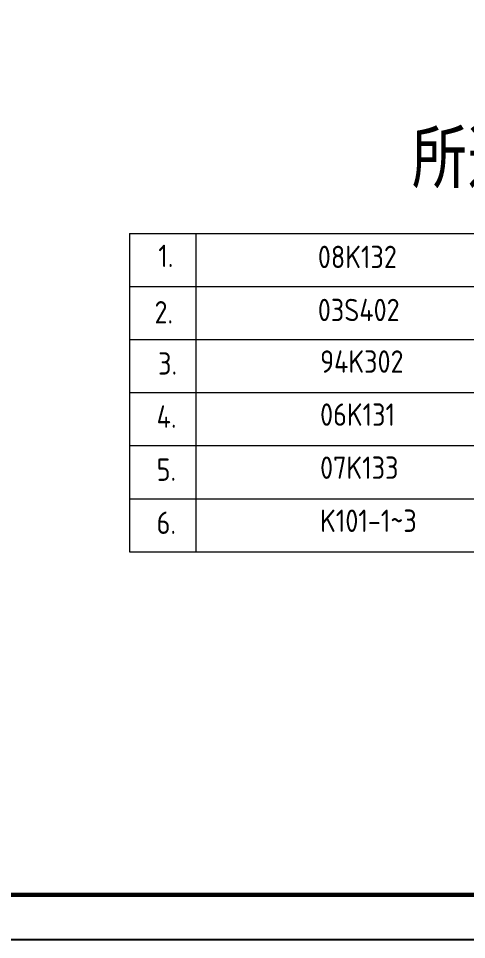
# Model space of a CAD drawing. Extents: x 5188914 to 7068445, y -542675 to 2032183.
# Drawn here: x 5223607 to 5233640, y -363337 to -342740 of the extents above; entities that cross this region are included whole.
import ezdxf

# ---------------------------------------------------------------- set-up
doc = ezdxf.new("R2010")
doc.units = 0
doc.header["$LTSCALE"] = 1000
doc.header["$MEASUREMENT"] = 0
doc.layers.add('PUB_TEXT', color=7, linetype='CONTINUOUS')
doc.layers.add('TH_TITLE', color=7, linetype='CONTINUOUS')
doc.styles.get("Standard").update_dxf_attribs({"font": 'SCEIE', "bigfont": 'SCEIC'})

msp = doc.modelspace()

# ---------------------------------------------------------------- linework, layer by layer
at = {"layer": 'PUB_TEXT', "lineweight": 0}
for p, q in [((5226094.8, -347546.3), (5247594.6, -347546.3)), ((5226094.8, -347546.3), (5226094.8, -354665.8)), ((5227578, -347546.3), (5227578, -354665.8)), ((5226094.8, -348732.9), (5247594.6, -348732.9)), ((5226094.8, -349919.4), (5247594.6, -349919.4)), ((5226094.8, -351106), (5247594.6, -351106)), ((5226094.8, -352292.6), (5247594.6, -352292.6)), ((5226094.8, -353479.2), (5247594.6, -353479.2)), ((5226094.8, -354665.8), (5247594.6, -354665.8))]:
    msp.add_line(p, q, dxfattribs=at)
at = {"layer": 'TH_TITLE'}
msp.add_lwpolyline([(5193907.2, -363337.3), (5253307.2, -363337.3), (5253307.2, -321337.3), (5193907.2, -321337.3)], close=True, dxfattribs=at)
at = {"layer": 'TH_TITLE', "const_width": 100}
msp.add_lwpolyline([(5196407.2, -362337.3), (5252307.2, -362337.3), (5252307.2, -322337.3), (5196407.2, -322337.3)], close=True, dxfattribs=at)

# ---------------------------------------------------------------- texts
at = {"layer": 'PUB_TEXT', "lineweight": 0}
for s, height, p in [('所选用国家标准图集', 1305.25, (5232411.5, -346535.3)), ('1.', 500, (5226738.7, -348299.4)), ('08K132', 500, (5230309.7, -348322.7)), ('2.', 500, (5226652.9, -349560.5)), ('03S402', 500, (5230309.7, -349509.3)), ('3.', 500, (5226734.7, -350705)), ('94K302', 500, (5230360, -350662.5)), ('06K131', 500, (5230360, -351849.1)), ('4.', 500, (5226701.1, -351893.5)), ('5.', 500, (5226701.1, -353080.1)), ('07K133', 500, (5230360, -353035.7)), ('6.', 500, (5226701.1, -354266.7)), ('K101-1~3', 500, (5230360, -354222.3))]:
    msp.add_text(s, height=height, dxfattribs=at).set_placement(p)

doc.saveas('drawing.dxf')
